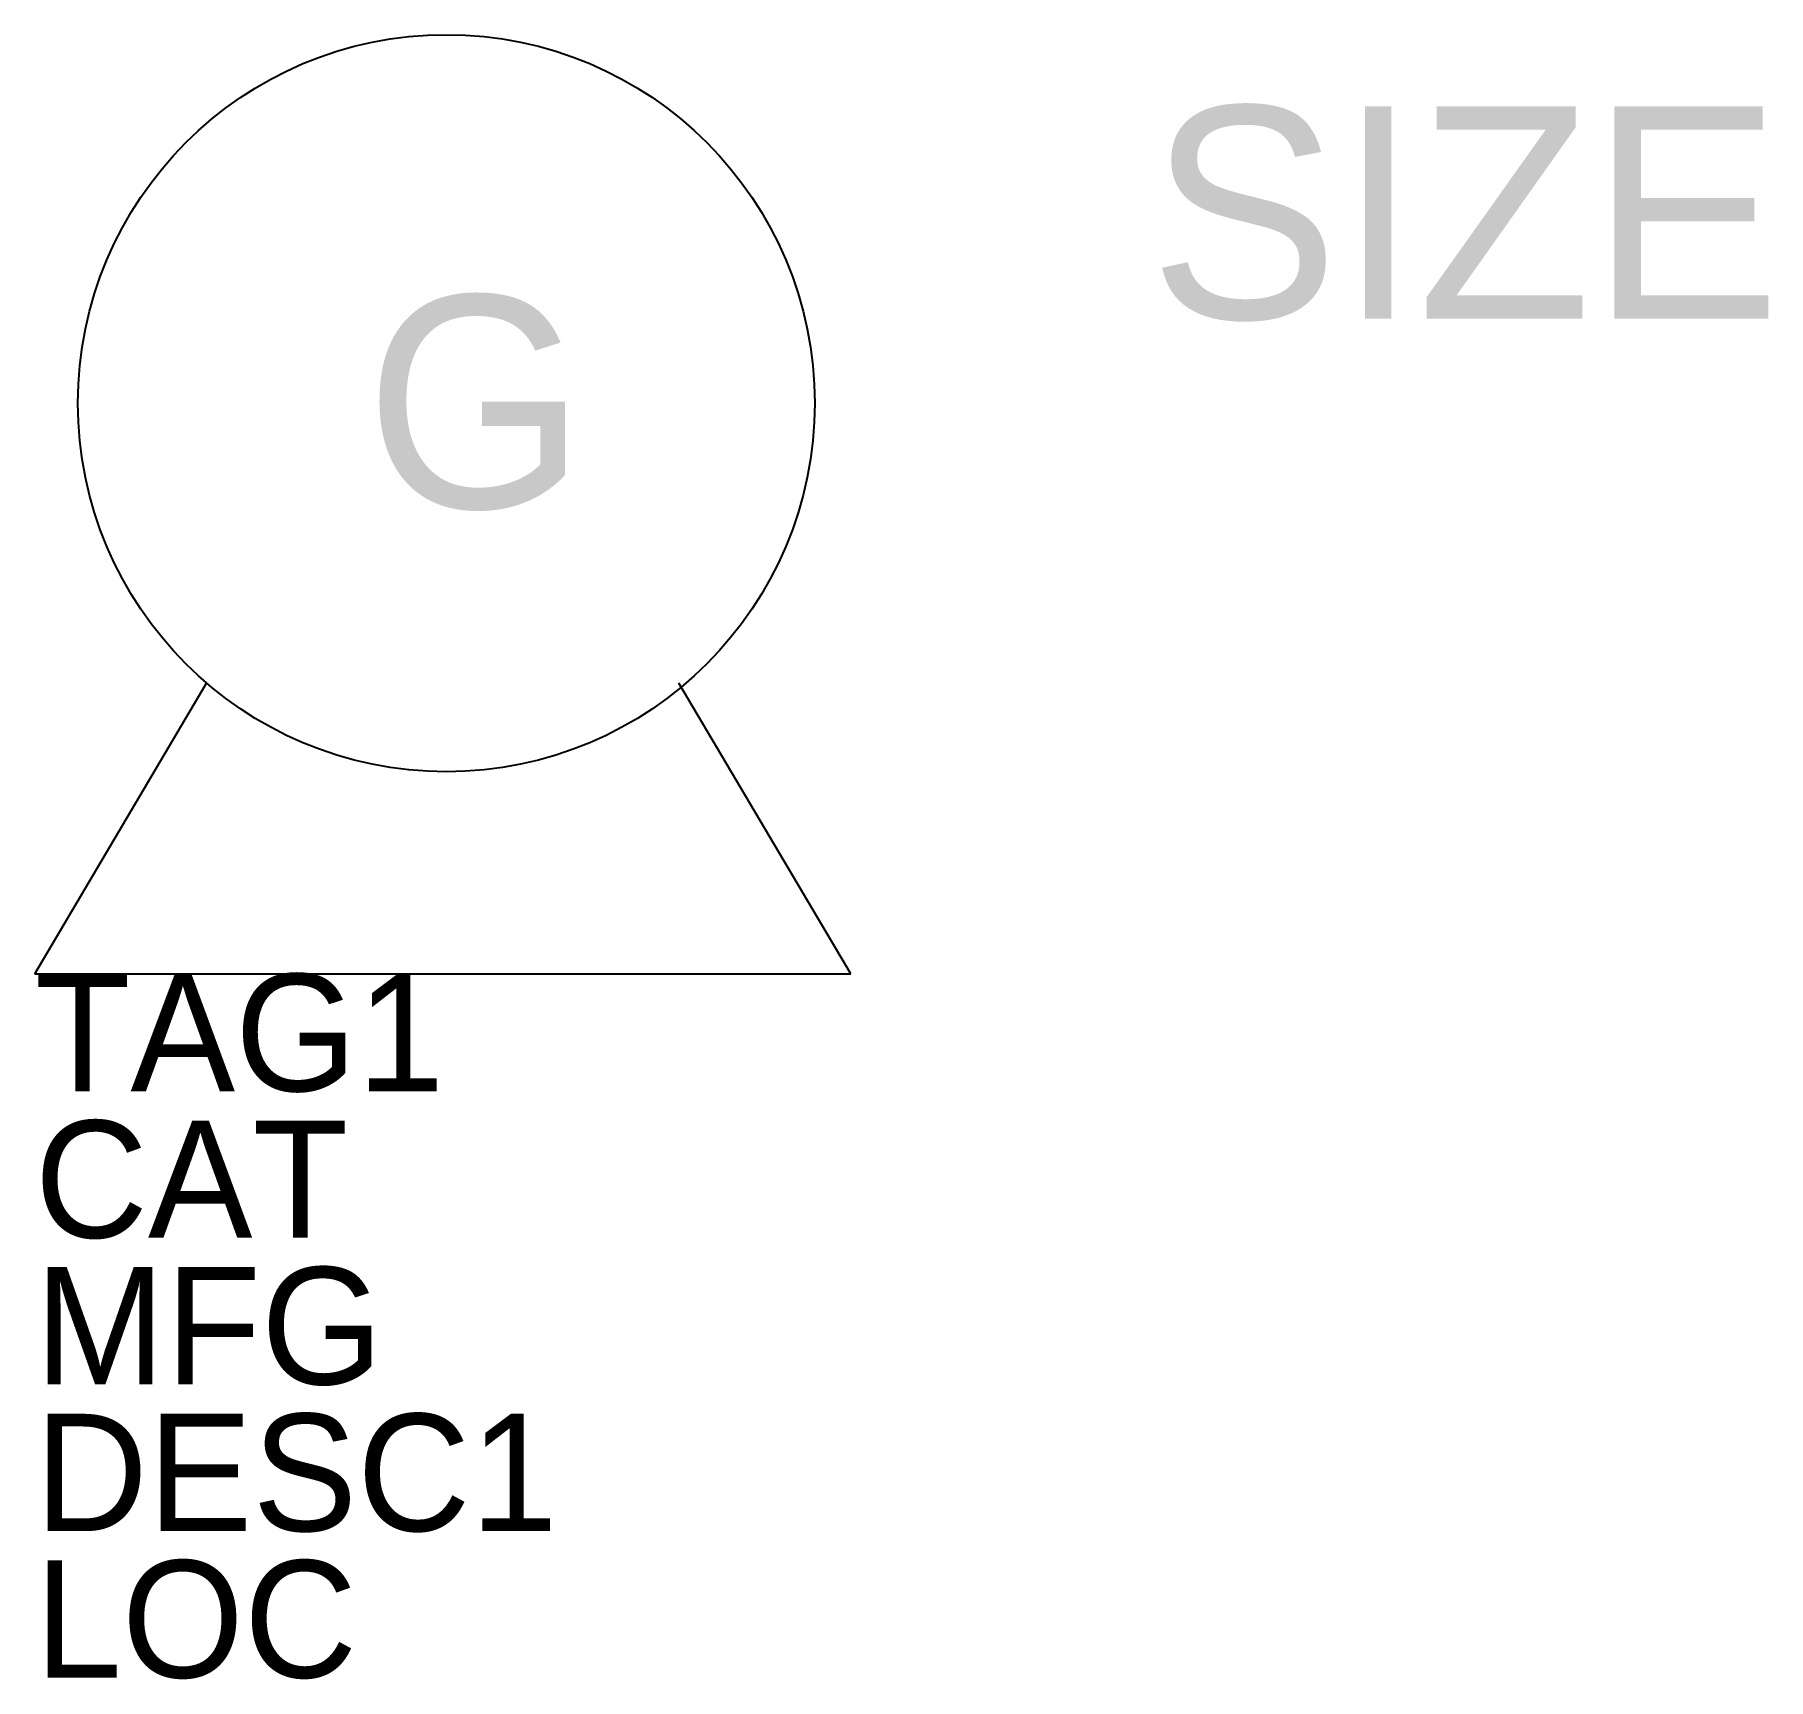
# Model space of a CAD drawing. Extents: x -0.5 to 0.282, y -0.53 to 0.212.
import ezdxf

# ---------------------------------------------------------------- set-up
doc = ezdxf.new("R2010")
doc.units = 0
doc.layers.get('0').update_dxf_attribs({"linetype": 'CONTINUOUS'})

msp = doc.modelspace()

# ---------------------------------------------------------------- linework, layer by layer
for p, q in [((-0.5, -0.2118), (-0.4225, -0.0806)), ((-0.1318, -0.2118), (-0.2094, -0.0806)), ((-0.5, -0.2118), (-0.1318, -0.2118))]:
    msp.add_line(p, q)
msp.add_circle((-0.3143, 0.0456), 0.1662)

# ---------------------------------------------------------------- texts
for tag, p in [('TAG1', (-0.5, -0.2647)), ('CAT', (-0.5, -0.330825)), ('MFG', (-0.5, -0.39695)), ('DESC1', (-0.5, -0.463075)), ('LOC', (-0.5, -0.5292))]:
    msp.add_attdef(tag, p, '', height=0.0529)
at = {"layer": '0.0'}
for s, p in [('SIZE', (0.0028, 0.0837)), ('G', (-0.3509, -0.0017))]:
    msp.add_text(s, height=0.0958, dxfattribs=at).set_placement(p)

doc.saveas('drawing.dxf')
